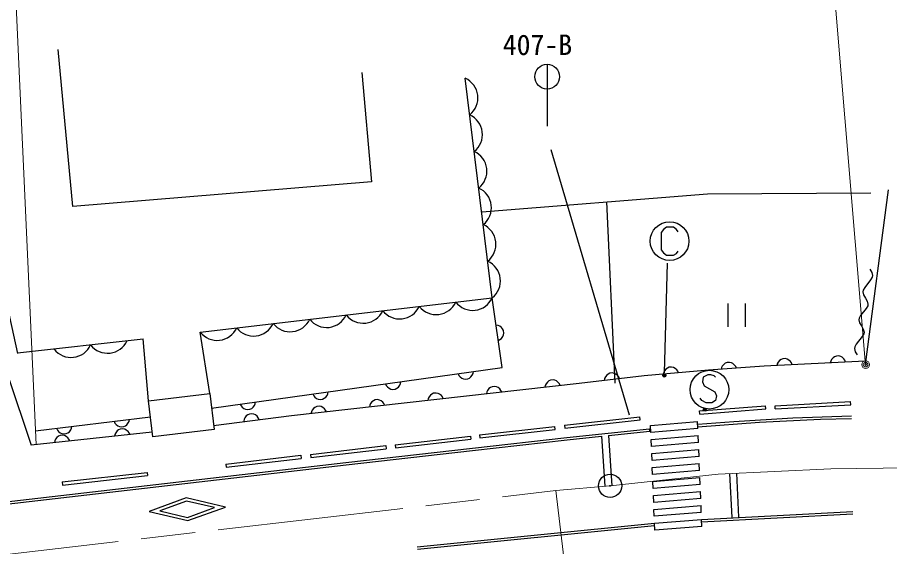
# Model space of a CAD drawing. Units: millimetres, scale not verified. Extents: x 40000 to 680000, y 20000 to 380000.
# Drawn here: x 328151 to 384495, y 299546 to 333696 of the extents above; entities that cross this region are included whole.
import ezdxf
from ezdxf.enums import TextEntityAlignment as Align

# ---------------------------------------------------------------- set-up
doc = ezdxf.new("R2010")
doc.units = ezdxf.units.MM
doc.header["$LTSCALE"] = 1000
doc.linetypes.add('CHAIN', pattern=[18.5, 12, -1.5, 3.5, -1.5])
for name, color, linetype, lineweight in [('M-BGD', 7, 'Continuous', 25), ('M-BGD-EXST', 7, 'Continuous', 25), ('M-BMK', 2, 'CHAIN', 13), ('M-BMK-SRVR', 3, 'Continuous', 25), ('M-STR-HTXT', 7, 'Continuous', 13), ('M-STR-STRC', 7, 'Continuous', 25)]:
    doc.layers.add(name, color=color, linetype=linetype, lineweight=lineweight)
doc.styles.add('ＭＳ ゴシック', font='')
doc.styles.get('ＭＳ ゴシック').set_extended_font_data('MS Gothic')

msp = doc.modelspace()

# ---------------------------------------------------------------- linework, layer by layer
at = {"layer": 'M-BGD'}
for p, q in [((323509, 333048), (328162, 312004)), ((331724, 321503), (330775, 331630)), ((350396, 330153), (351029, 323085)), ((358829, 315600), (357084, 329770)), ((351029, 323085), (331724, 321503)), ((358145, 321149), (372726, 322306)), ((372726, 322306), (383280, 322387)), ((382948, 311286), (384420, 322576)), ((366764, 310100), (366236, 321791)), ((383221, 317452), (383344, 317242)), ((383344, 317242), (383391, 317043)), ((383271, 316753), (382891, 316272)), ((383374, 316930), (383271, 316753)), ((383391, 317043), (383374, 316930)), ((382788, 316095), (382771, 315983)), ((382891, 316272), (382788, 316095)), ((339957, 313387), (358829, 315600)), ((359458, 311100), (358829, 315600)), ((382771, 315983), (382818, 315784)), ((382818, 315784), (382941, 315573)), ((382941, 315573), (383056, 315374)), ((374040, 315227), (374040, 313727)), ((375180, 313727), (375180, 315227)), ((383085, 315078), (382987, 314911)), ((383056, 315374), (383101, 315185)), ((383101, 315185), (383085, 315078)), ((382628, 314455), (382530, 314288)), ((382987, 314911), (382628, 314455)), ((359198, 313822), (359074, 313845)), ((382530, 314288), (382514, 314181)), ((382514, 314181), (382559, 313992)), ((382559, 313992), (382675, 313793)), ((340579, 309415), (339957, 313387)), ((359306, 313777), (359198, 313822)), ((359419, 313691), (359306, 313777)), ((359492, 313601), (359419, 313691)), ((359548, 313487), (359492, 313601)), ((359547, 313205), (359570, 313329)), ((359570, 313329), (359548, 313487)), ((382675, 313793), (382797, 313583)), ((382797, 313583), (382844, 313383)), ((382844, 313383), (382827, 313271)), ((336276, 312931), (328152, 312023)), ((336626, 308950), (336271, 312955)), ((359213, 312855), (359326, 312911)), ((359326, 312911), (359417, 312984)), ((359417, 312984), (359502, 313097)), ((359502, 313097), (359547, 313205)), ((382724, 313094), (382345, 312613)), ((382827, 313271), (382724, 313094)), ((382241, 312436), (382224, 312323)), ((382224, 312323), (382272, 312124)), ((382345, 312613), (382241, 312436)), ((377484, 311620), (377388, 311555)), ((377602, 311666), (377484, 311620)), ((377762, 311674), (377602, 311666)), ((377884, 311640), (377762, 311674)), ((377987, 311585), (377884, 311640)), ((378092, 311490), (377987, 311585)), ((380749, 311624), (380694, 311521)), ((380844, 311729), (380749, 311624)), ((380941, 311794), (380844, 311729)), ((381059, 311840), (380941, 311794)), ((381218, 311848), (381059, 311840)), ((381340, 311814), (381218, 311848)), ((381443, 311759), (381340, 311814)), ((381548, 311665), (381443, 311759)), ((381613, 311568), (381548, 311665)), ((382272, 312124), (382394, 311914)), ((340689, 308480), (359458, 311100)), ((370140, 311067), (370045, 310999)), ((370256, 311116), (370140, 311067)), ((370416, 311129), (370256, 311116)), ((370538, 311099), (370416, 311129)), ((370643, 311048), (370538, 311099)), ((370751, 310956), (370643, 311048)), ((376394, 311195), (372792, 310922)), ((373639, 311092), (373608, 310969)), ((373690, 311197), (373639, 311092)), ((373782, 311305), (373690, 311197)), ((373876, 311373), (373782, 311305)), ((373993, 311422), (373876, 311373)), ((374152, 311435), (373993, 311422)), ((374275, 311405), (374152, 311435)), ((374380, 311354), (374275, 311405)), ((374487, 311262), (374380, 311354)), ((374555, 311167), (374487, 311262)), ((374605, 311051), (374555, 311167)), ((382929, 311514), (376394, 311195)), ((377238, 311347), (377204, 311225)), ((377293, 311450), (377238, 311347)), ((377388, 311555), (377293, 311450)), ((378157, 311393), (378092, 311490)), ((378203, 311276), (378157, 311393)), ((380694, 311521), (380660, 311400)), ((381659, 311450), (381613, 311568)), ((327536, 310580), (329033, 306094)), ((356617, 310704), (356673, 310590)), ((356673, 310590), (356746, 310500)), ((356746, 310500), (356859, 310414)), ((357362, 310424), (357453, 310497)), ((357453, 310497), (357538, 310610)), ((357538, 310610), (357584, 310718)), ((357584, 310718), (357607, 310842)), ((368647, 310568), (364448, 310074)), ((366133, 310494), (366085, 310387)), ((366221, 310605), (366133, 310494)), ((366313, 310676), (366221, 310605)), ((366428, 310730), (366313, 310676)), ((366587, 310748), (366428, 310730)), ((366710, 310723), (366587, 310748)), ((366817, 310675), (366710, 310723)), ((366928, 310587), (366817, 310675)), ((366999, 310495), (366928, 310587)), ((367053, 310381), (366999, 310495)), ((372792, 310922), (368647, 310568)), ((369902, 310786), (369872, 310663)), ((369953, 310891), (369902, 310786)), ((370045, 310999), (369953, 310891)), ((370819, 310861), (370751, 310956)), ((370868, 310745), (370819, 310861)), ((364448, 310074), (345863, 307981)), ((351925, 310049), (351981, 309935)), ((351981, 309935), (352054, 309845)), ((352761, 309842), (352846, 309955)), ((352846, 309955), (352892, 310062)), ((352892, 310062), (352915, 310187)), ((356859, 310414), (356966, 310369)), ((356966, 310369), (357091, 310346)), ((357091, 310346), (357249, 310368)), ((357249, 310368), (357362, 310424)), ((362251, 309947), (362225, 309824)), ((362300, 310054), (362251, 309947)), ((362388, 310164), (362300, 310054)), ((362481, 310235), (362388, 310164)), ((362595, 310288), (362481, 310235)), ((362754, 310306), (362595, 310288)), ((362878, 310280), (362754, 310306)), ((362984, 310231), (362878, 310280)), ((363095, 310143), (362984, 310231)), ((363166, 310051), (363095, 310143)), ((363219, 309936), (363166, 310051)), ((366085, 310387), (366060, 310263)), ((336626, 308950), (340579, 309415)), ((340579, 309415), (340852, 307101)), ((347232, 309394), (347289, 309280)), ((348154, 309300), (348200, 309407)), ((348200, 309407), (348223, 309532)), ((352054, 309845), (352167, 309759)), ((352167, 309759), (352274, 309714)), ((352274, 309714), (352399, 309691)), ((352399, 309691), (352557, 309713)), ((352557, 309713), (352670, 309769)), ((352670, 309769), (352761, 309842)), ((354925, 309383), (354832, 309312)), ((355040, 309436), (354925, 309383)), ((355199, 309454), (355040, 309436)), ((355323, 309428), (355199, 309454)), ((355429, 309379), (355323, 309428)), ((355539, 309291), (355429, 309379)), ((358474, 309522), (358447, 309398)), ((358522, 309628), (358474, 309522)), ((358610, 309738), (358522, 309628)), ((358703, 309809), (358610, 309738)), ((358818, 309862), (358703, 309809)), ((358977, 309880), (358818, 309862)), ((359100, 309854), (358977, 309880)), ((359206, 309805), (359100, 309854)), ((359317, 309717), (359206, 309805)), ((359388, 309625), (359317, 309717)), ((359441, 309510), (359388, 309625)), ((336899, 306636), (336626, 308950)), ((343508, 308752), (343531, 308877)), ((347289, 309280), (347362, 309190)), ((347362, 309190), (347475, 309104)), ((347475, 309104), (347582, 309059)), ((347582, 309059), (347706, 309036)), ((347706, 309036), (347865, 309058)), ((347865, 309058), (347978, 309114)), ((347978, 309114), (348069, 309187)), ((348069, 309187), (348154, 309300)), ((350966, 308776), (350918, 308670)), ((351055, 308886), (350966, 308776)), ((351147, 308957), (351055, 308886)), ((351262, 309010), (351147, 308957)), ((351421, 309028), (351262, 309010)), ((351545, 309002), (351421, 309028)), ((351651, 308953), (351545, 309002)), ((351761, 308865), (351651, 308953)), ((351832, 308773), (351761, 308865)), ((351885, 308658), (351832, 308773)), ((354696, 309096), (354670, 308972)), ((354744, 309202), (354696, 309096)), ((354832, 309312), (354744, 309202)), ((355610, 309199), (355539, 309291)), ((355663, 309084), (355610, 309199)), ((342540, 308739), (342596, 308625)), ((342596, 308625), (342670, 308534)), ((342670, 308534), (342783, 308449)), ((342783, 308449), (342890, 308404)), ((342890, 308404), (343014, 308381)), ((343014, 308381), (343173, 308403)), ((343173, 308403), (343286, 308459)), ((343286, 308459), (343377, 308532)), ((343377, 308532), (343462, 308645)), ((343462, 308645), (343508, 308752)), ((347140, 308244), (347114, 308120)), ((347189, 308350), (347140, 308244)), ((347277, 308460), (347189, 308350)), ((347369, 308531), (347277, 308460)), ((347484, 308584), (347369, 308531)), ((347643, 308602), (347484, 308584)), ((347767, 308576), (347643, 308602)), ((347873, 308528), (347767, 308576)), ((347984, 308439), (347873, 308528)), ((348054, 308347), (347984, 308439)), ((348108, 308232), (348054, 308347)), ((350918, 308670), (350892, 308546)), ((329313, 307015), (336748, 307916)), ((335360, 307627), (335386, 307751)), ((345863, 307981), (340823, 307347)), ((342798, 307758), (342771, 307634)), ((342846, 307864), (342798, 307758)), ((342935, 307974), (342846, 307864)), ((343027, 308045), (342935, 307974)), ((343142, 308098), (343027, 308045)), ((343301, 308116), (343142, 308098)), ((343425, 308089), (343301, 308116)), ((343531, 308041), (343425, 308089)), ((343641, 307952), (343531, 308041)), ((343712, 307860), (343641, 307952)), ((343765, 307745), (343712, 307860)), ((330675, 307180), (330730, 307066)), ((331595, 307070), (331643, 307176)), ((331643, 307176), (331668, 307300)), ((334393, 307631), (334447, 307517)), ((334447, 307517), (334519, 307424)), ((334519, 307424), (334630, 307337)), ((334630, 307337), (334736, 307290)), ((334797, 307127), (334682, 307074)), ((334736, 307290), (334860, 307264)), ((334956, 307144), (334797, 307127)), ((334860, 307264), (335019, 307284)), ((335079, 307117), (334956, 307144)), ((335019, 307284), (335134, 307338)), ((335185, 307067), (335079, 307117)), ((335134, 307338), (335226, 307409)), ((335226, 307409), (335313, 307521)), ((335313, 307521), (335360, 307627)), ((340852, 307101), (336899, 306636)), ((363651, 306581), (368987, 307133)), ((369003, 306984), (368987, 307133)), ((369059, 307354), (372096, 307607)), ((369077, 306904), (369059, 307354)), ((372114, 307157), (369077, 306904)), ((372114, 307157), (372096, 307607)), ((336865, 306922), (329033, 306094)), ((330700, 306592), (330611, 306482)), ((330793, 306662), (330700, 306592)), ((330730, 307066), (330801, 306974)), ((330908, 306715), (330793, 306662)), ((330801, 306974), (330912, 306886)), ((331067, 306732), (330908, 306715)), ((330912, 306886), (331019, 306839)), ((331019, 306839), (331143, 306814)), ((331191, 306704), (331067, 306732)), ((331143, 306814), (331302, 306833)), ((331297, 306655), (331191, 306704)), ((331407, 306566), (331297, 306655)), ((331302, 306833), (331416, 306887)), ((331477, 306473), (331407, 306566)), ((331416, 306887), (331508, 306959)), ((331508, 306959), (331595, 307070)), ((334450, 306788), (334423, 306665)), ((334500, 306894), (334450, 306788)), ((334588, 307004), (334500, 306894)), ((334682, 307074), (334588, 307004)), ((335295, 306978), (335185, 307067)), ((335365, 306885), (335295, 306978)), ((335418, 306770), (335365, 306885)), ((357544, 305893), (363651, 306581)), ((363667, 306432), (365889, 306662)), ((365889, 306662), (366100, 303434)), ((366337, 306708), (369003, 306984)), ((366337, 306708), (366548, 303474)), ((369095, 306453), (372132, 306706)), ((372151, 306256), (372132, 306706)), ((330562, 306376), (330535, 306253)), ((330611, 306482), (330562, 306376)), ((331529, 306358), (331477, 306473)), ((357560, 305744), (363667, 306432)), ((369113, 306003), (369095, 306453)), ((372151, 306256), (369113, 306003)), ((349375, 304977), (357544, 305893)), ((349392, 304828), (357560, 305744)), ((369131, 305552), (372169, 305805)), ((369149, 305101), (369131, 305552)), ((372187, 305355), (372169, 305805)), ((304121, 299735), (349375, 304977)), ((304138, 299586), (349392, 304828)), ((372187, 305355), (369149, 305101)), ((369167, 304650), (372205, 304904)), ((372223, 304453), (372205, 304904)), ((369185, 304200), (369167, 304650)), ((372223, 304453), (369185, 304200)), ((374765, 301450), (374631, 304279)), ((369204, 303749), (372241, 304002)), ((369222, 303299), (369204, 303749)), ((372259, 303552), (372241, 304002)), ((374316, 301423), (374181, 304257)), ((372259, 303552), (369222, 303299)), ((339062, 302684), (336652, 301816)), ((341588, 302096), (339062, 302684)), ((369240, 302848), (372278, 303101)), ((369258, 302398), (369240, 302848)), ((372296, 302651), (369258, 302398)), ((372296, 302651), (372278, 303101)), ((339074, 302476), (337352, 301855)), ((340882, 302055), (339074, 302476)), ((339140, 301430), (340882, 302055)), ((339152, 301222), (341588, 302096)), ((369276, 301947), (372314, 302200)), ((372332, 301750), (372314, 302200)), ((336652, 301816), (339152, 301222)), ((337352, 301855), (339140, 301430)), ((369294, 301497), (369276, 301947)), ((372332, 301750), (369294, 301497)), ((372349, 301297), (382119, 301809)), ((372356, 301147), (382127, 301659)), ((369313, 301024), (353980, 299505)), ((369312, 301045), (372350, 301299)), ((369331, 300595), (369312, 301045)), ((372368, 300849), (372350, 301299)), ((369319, 300874), (353995, 299355)), ((372368, 300849), (369331, 300595))]:
    msp.add_line(p, q, dxfattribs=at)
for points in [[(382036, 307969), (378239, 307836), (374429, 307600), (372104, 307419)], [(372110, 307270), (376099, 307567), (380028, 307757), (382042, 307819)]]:
    msp.add_lwpolyline(points, dxfattribs=at)
for centre, radius, start, end in [((356506, 328500), 1395, 308.5221, 65.5174), ((356796, 326138), 1395, 308.5221, 65.5174), ((357087, 323777), 1395, 308.5221, 65.5174), ((357378, 321415), 1395, 308.5221, 65.5174), ((357669, 319053), 1395, 308.5221, 65.5174), ((357960, 316691), 1395, 308.5221, 65.5174), ((357564, 316184), 1393, 218.1893, 335.1846), ((352846, 315631), 1393, 218.1893, 335.1846), ((355205, 315908), 1393, 218.1893, 335.1846), ((348128, 315078), 1393, 218.1893, 335.1846), ((350487, 315355), 1393, 218.1893, 335.1846), ((343410, 314525), 1393, 218.1893, 335.1846), ((345769, 314801), 1393, 218.1893, 335.1846), ((341051, 314248), 1393, 218.1893, 335.1846), ((333974, 313419), 1393, 218.1893, 335.1846), ((331615, 313142), 1393, 218.1893, 335.1846)]:
    msp.add_arc(centre, radius, start, end, dxfattribs=at)
at = {"layer": 'M-BGD-EXST'}
for p, q in [((370083, 320158), (369883, 320008)), ((370533, 320158), (370083, 320158)), ((370733, 320008), (370533, 320158)), ((369883, 320008), (369733, 319808)), ((369733, 319808), (369733, 318708)), ((370833, 319858), (370733, 320008)), ((369733, 318708), (369883, 318508)), ((369883, 318508), (370083, 318358)), ((370083, 318358), (370533, 318358)), ((370533, 318358), (370733, 318458)), ((370733, 318458), (370833, 318608)), ((369946, 310751), (370148, 317840)), ((372457, 310472), (372407, 310172)), ((372757, 310622), (372457, 310472)), ((372957, 310622), (372757, 310622)), ((373157, 310572), (372957, 310622)), ((373257, 310472), (373157, 310572)), ((372407, 310172), (372507, 309922)), ((372507, 309922), (373207, 309522)), ((373207, 309522), (373307, 309272)), ((372357, 308972), (372257, 309122)), ((372657, 308822), (372357, 308972)), ((373007, 308822), (372657, 308822)), ((373257, 308972), (373007, 308822)), ((373307, 309272), (373257, 308972))]:
    msp.add_line(p, q, dxfattribs=at)
for centre, radius in [((370283, 319258), 1250), ((369939, 310585), 100), ((369939, 310585), 50), ((369939, 310585), 25), ((372857, 309672), 1250), ((372560, 308374), 100), ((372560, 308374), 50), ((372560, 308374), 25)]:
    msp.add_circle(centre, radius, dxfattribs=at)
at = {"layer": 'M-BMK'}
for p, q in [((373412, 304220), (380692, 304571)), ((380692, 304571), (387062, 304629)), ((366441, 303464), (373412, 304220)), ((267614, 292091), (362939, 303154)), ((362939, 303154), (366441, 303464))]:
    msp.add_line(p, q, dxfattribs=at)
at = {"layer": 'M-BMK-SRVR'}
for radius in [750, 30]:
    msp.add_circle((366441, 303464), radius, dxfattribs=at)
at = {"layer": 'M-STR-HTXT'}
for p, q in [((382929, 311514), (380227, 343615)), ((329367, 306129), (327795, 340467)), ((362939, 303154), (366296, 274439))]:
    msp.add_line(p, q, dxfattribs=at)
for radius in [250, 250, 150, 150, 50, 50]:
    msp.add_circle((382948, 311286), radius, dxfattribs=at)
at = {"layer": 'M-STR-STRC'}
for p, q in [((362373, 330673), (362373, 326673)), ((362601, 325181), (367665, 308056)), ((377096, 308632), (381978, 308898)), ((381989, 308698), (381978, 308898)), ((372216, 308295), (376489, 308628)), ((372232, 308096), (372216, 308295)), ((372232, 308096), (376504, 308429)), ((376504, 308429), (376489, 308628)), ((377107, 308432), (377096, 308632)), ((377107, 308432), (381989, 308698)), ((363497, 307378), (368351, 307924)), ((363519, 307179), (368373, 307725)), ((368373, 307725), (368351, 307924)), ((358009, 306758), (362873, 307303)), ((358032, 306559), (362896, 307104)), ((362896, 307104), (362873, 307303)), ((363497, 307378), (363519, 307179)), ((352562, 306116), (357412, 306673)), ((357412, 306673), (357435, 306474)), ((358009, 306758), (358032, 306559)), ((347080, 305489), (351957, 306057)), ((351957, 306057), (351980, 305859)), ((352562, 306116), (352585, 305918)), ((352585, 305918), (357435, 306474)), ((341615, 304860), (346463, 305435)), ((346463, 305435), (346486, 305236)), ((347080, 305489), (347103, 305291)), ((347103, 305291), (351980, 305859)), ((341615, 304860), (341639, 304662)), ((341639, 304662), (346486, 305236)), ((331038, 303712), (336529, 304330)), ((336529, 304330), (336552, 304131)), ((331038, 303712), (331060, 303514)), ((331060, 303514), (336552, 304131))]:
    msp.add_line(p, q, dxfattribs=at)
msp.add_circle((362373, 329873), 800, dxfattribs=at)

# ---------------------------------------------------------------- texts
at = {"layer": 'M-STR-STRC', "style": 'ＭＳ ゴシック'}
msp.add_text('407-B', height=1320, dxfattribs=at).set_placement((359503, 330877), align=Align.BOTTOM_LEFT)

doc.saveas('drawing.dxf')
